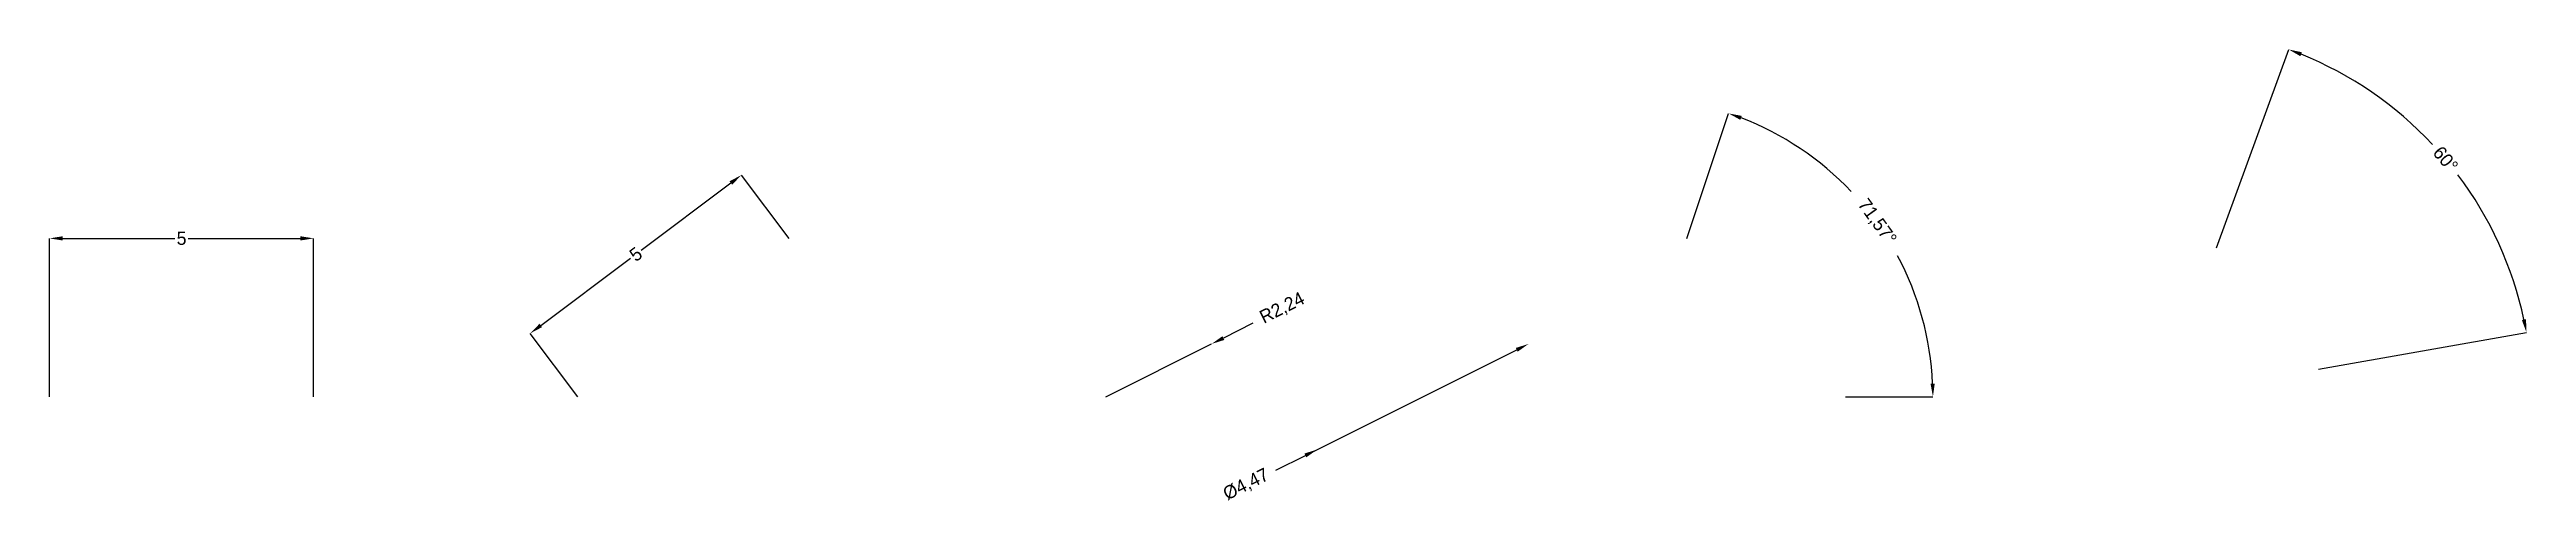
# Model space of a CAD drawing. Header units: metres. Extents: x 0 to 46.9, y -2 to 6.6.
import ezdxf

# ---------------------------------------------------------------- set-up
doc = ezdxf.new("R2010")
doc.units = ezdxf.units.M
doc.dimstyles.new('ARCH', dxfattribs={"dimtxt": 0.25, "dimasz": 0.25, "dimexe": 1.25, "dimexo": 0.625, "dimtad": 1, "dimcen": 2.5, "dimazin": 3, "dimtfac": 1, "dimtmove": 0, "dimatfit": 3})

# ---------------------------------------------------------------- blocks, each defined once
blk = doc.blocks.new('_CLOSEDFILLED')
at = {"color": 0, "linetype": 'BYBLOCK'}
blk.add_solid([(-1, 0.16), (0, 0), (-1, -0.16)], dxfattribs=at)
blk = doc.blocks.new('*D1')
for p, q in [((0, 0), (0, 3)), ((0.25, 3), (2.375, 3)), ((2.625, 3), (4.75, 3)), ((5, 0), (5, 3))]:
    blk.add_line(p, q)
at = {"layer": 'Defpoints'}
for p in [(0, 3), (0, 0), (5, 0)]:
    blk.add_point(p, dxfattribs=at)
at = {"xscale": 0.25, "yscale": 0.25, "rotation": 180}
blk.add_blockref('_CLOSEDFILLED', (0, 3), dxfattribs=at)
at = {"xscale": 0.25, "yscale": 0.25}
blk.add_blockref('_CLOSEDFILLED', (5, 3), dxfattribs=at)
at = {"insert": (2.5, 3), "char_height": 0.25, "attachment_point": 5}
blk.add_mtext('5', dxfattribs=at)
blk = doc.blocks.new('*D2')
for p, q in [((11.2, 2.775), (12.9, 4.05)), ((14, 3), (13.1, 4.2)), ((9.3, 1.35), (11, 2.625)), ((10, 0), (9.1, 1.2))]:
    blk.add_line(p, q)
at = {"layer": 'Defpoints'}
for p in [(14, 3), (9.1, 1.2), (10, 0)]:
    blk.add_point(p, dxfattribs=at)
at = {"xscale": 0.25, "yscale": 0.25}
for p, rotation in [((13.1, 4.2), 36.86989764584402), ((9.1, 1.2), 216.86989764584402)]:
    blk.add_blockref('_CLOSEDFILLED', p, dxfattribs=dict(at, rotation=rotation))
at = {"insert": (11.1, 2.7), "char_height": 0.25, "attachment_point": 5, "rotation": 36.8699}
blk.add_mtext('5', dxfattribs=at)
blk = doc.blocks.new('*D3')
for p, q in [((20, 0), (22, 1)), ((22.783, 1.391), (22.224, 1.112))]:
    blk.add_line(p, q)
at = {"layer": 'Defpoints'}
for p in [(22, 1), (20, 0)]:
    blk.add_point(p, dxfattribs=at)
at = {"xscale": 0.25, "yscale": 0.25, "rotation": 206.56505117707798}
blk.add_blockref('_CLOSEDFILLED', (22, 1), dxfattribs=at)
at = {"insert": (23.342, 1.671), "char_height": 0.25, "attachment_point": 5, "rotation": 26.5651}
blk.add_mtext('R2,24', dxfattribs=at)
blk = doc.blocks.new('*D4')
for p, q in [((23.776, -1.112), (27.776, 0.888)), ((23.217, -1.391), (23.776, -1.112))]:
    blk.add_line(p, q)
at = {"layer": 'Defpoints'}
for p in [(26, 0), (24, -1)]:
    blk.add_point(p, dxfattribs=at)
at = {"xscale": 0.25, "yscale": 0.25, "rotation": 26.565051177078004}
for p in [(28, 1), (24, -1)]:
    blk.add_blockref('_CLOSEDFILLED', p, dxfattribs=at)
at = {"insert": (22.658, -1.671), "char_height": 0.25, "attachment_point": 5, "rotation": 26.5651}
blk.add_mtext('%%c4,47', dxfattribs=at)
blk = doc.blocks.new('*D5')
for p, q in [((31, 3), (31.789, 5.367)), ((34, 0), (35.657, 0))]:
    blk.add_line(p, q)
for start, end in [(43.4014, 69.0329), (2.5321, 28.1637)]:
    blk.add_arc((30, 0), 5.657, start, end)
at = {"layer": 'Defpoints'}
for p in [(34, 4), (31, 3), (30, 0), (34, 0)]:
    blk.add_point(p, dxfattribs=at)
at = {"xscale": 0.25, "yscale": 0.25}
for p, rotation in [((31.789, 5.367), 160.29898135748206), ((35.657, 0), 271.26606981959594)]:
    blk.add_blockref('_CLOSEDFILLED', p, dxfattribs=dict(at, rotation=rotation))
at = {"insert": (34.589, 3.308), "char_height": 0.25, "attachment_point": 5, "rotation": 305.7825}
blk.add_mtext('71,57°', dxfattribs=at)
blk = doc.blocks.new('*D6')
for p, q in [((41.026, 2.819), (42.394, 6.578)), ((42.954, 0.521), (46.894, 1.216))]:
    blk.add_line(p, q)
for start, end in [(43.0709, 67.9537), (12.0463, 36.9291)]:
    blk.add_arc((40, 0), 7, start, end)
at = {"layer": 'Defpoints'}
for p in [(45.362, 4.5), (41.026, 2.819), (42.954, 0.521), (40, 0)]:
    blk.add_point(p, dxfattribs=at)
at = {"xscale": 0.25, "yscale": 0.25}
for p, rotation in [((42.394, 6.578), 158.9768610801235), ((46.894, 1.216), 281.0231389198765)]:
    blk.add_blockref('_CLOSEDFILLED', p, dxfattribs=dict(at, rotation=rotation))
at = {"insert": (45.362, 4.5), "char_height": 0.25, "attachment_point": 5, "rotation": 310}
blk.add_mtext('60°', dxfattribs=at)

msp = doc.modelspace()

# ---------------------------------------------------------------- dimensions: what is measured, and where the dimension line sits
for base, center, p1, p2, picture, middle in [((45.362, 4.5), (40, 0), (42.954, 0.521), (41.026, 2.819), '*D6', (45.362, 4.5)), ((34, 4), (30, 0), (34, 0), (31, 3), '*D5', (34.589, 3.308))]:
    dim = msp.add_angular_dim_3p(base=base, center=center, p1=p1, p2=p2, dimstyle='ARCH')
    dim.commit()
    dim.dimension.update_dxf_attribs({"geometry": picture, "text_midpoint": middle})
dim = msp.add_linear_dim(base=(9.1, 1.2), p1=(10, 0), p2=(14, 3), angle=36.8699, dimstyle='ARCH')
dim.commit()
dim.dimension.update_dxf_attribs({"geometry": '*D2', "text_midpoint": (11.1, 2.7)})
dim = msp.add_linear_dim(base=(0, 3), p1=(0, 0), p2=(5, 0), dimstyle='ARCH')
dim.commit()
dim.dimension.update_dxf_attribs({"geometry": '*D1', "text_midpoint": (2.5, 3)})
dim = msp.add_radius_dim(center=(20, 0), mpoint=(22, 1), dimstyle='ARCH')
dim.commit()
dim.dimension.update_dxf_attribs({"geometry": '*D3', "text_midpoint": (23.342, 1.671)})
dim = msp.add_diameter_dim_2p(p1=(28, 1), p2=(24, -1), dimstyle='ARCH')
dim.commit()
dim.dimension.update_dxf_attribs({"geometry": '*D4', "text_midpoint": (22.658, -1.671)})

doc.saveas('drawing.dxf')
